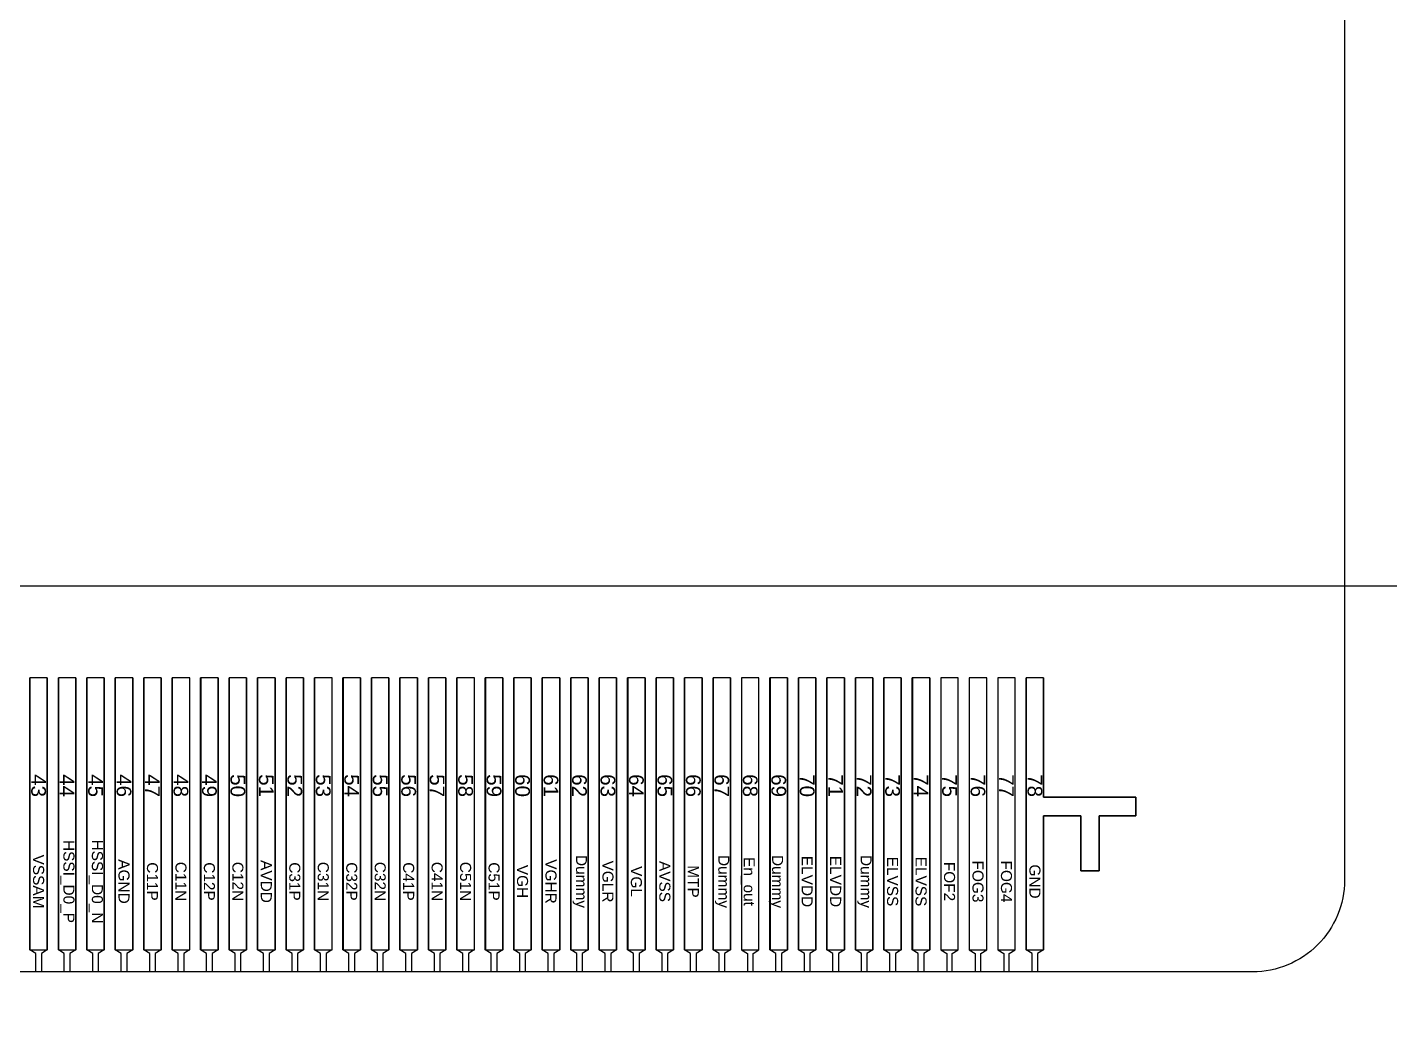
# Model space of a CAD drawing. Header units: millimetres. Extents: x 1773 to 2105, y 395 to 649.
# Drawn here: x 1842.58 to 1850, y 500.42 to 505.81 of the extents above; entities that cross this region are included whole.
import ezdxf
from ezdxf.enums import TextEntityAlignment as Align

# ---------------------------------------------------------------- set-up
doc = ezdxf.new("R2010")
doc.units = ezdxf.units.MM
for name, color, linetype in [('01 Copper', 3, 'Continuous'), ('06 Cutline', 4, 'Continuous'), ('13 OL no.', 190, 'Continuous'), ('14 OL name', 220, 'Continuous'), ('DST', 253, 'Continuous')]:
    doc.layers.add(name, color=color, linetype=linetype)
doc.layers.add('FPC', color=40, linetype='Continuous', lineweight=20)
doc.styles.add('MBC_Arial_Font', font='arial.ttf')

# ---------------------------------------------------------------- blocks, each defined once
blk = doc.blocks.new('et')
at = {"layer": '01 Copper', "color": 2}
for points in [[(1741.0317, 477.3278), (1741.0317, 477.4278), (1740.9992, 477.4478), (1740.9992, 478.9278)], [(1741.0942, 478.9278), (1741.0942, 477.4478), (1741.0617, 477.4278), (1741.0617, 477.3278)], [(1741.1867, 477.3278), (1741.1867, 477.4278), (1741.1542, 477.4478), (1741.1542, 478.9278)], [(1741.2492, 478.9278), (1741.2492, 477.4478), (1741.2167, 477.4278), (1741.2167, 477.3278)], [(1741.4965, 477.3278), (1741.4965, 477.4278), (1741.464, 477.4478), (1741.464, 478.9278)], [(1741.559, 478.9278), (1741.559, 477.4478), (1741.5265, 477.4278), (1741.5265, 477.3278)], [(1741.8064, 477.3278), (1741.8064, 477.4278), (1741.7739, 477.4478), (1741.7739, 478.9278)], [(1741.8689, 478.9278), (1741.8689, 477.4478), (1741.8364, 477.4278), (1741.8364, 477.3278)], [(1742.4262, 477.3278), (1742.4262, 477.4278), (1742.3937, 477.4478), (1742.3937, 478.9278)], [(1742.4887, 478.9278), (1742.4887, 477.4478), (1742.4562, 477.4278), (1742.4562, 477.3278)], [(1743.0459, 477.3278), (1743.0459, 477.4278), (1743.0134, 477.4478), (1743.0134, 478.9278)], [(1743.1084, 478.9278), (1743.1084, 477.4478), (1743.0759, 477.4278), (1743.0759, 477.3278)], [(1743.6657, 477.3278), (1743.6657, 477.4278), (1743.6332, 477.4478), (1743.6332, 478.9278)], [(1743.7282, 478.9278), (1743.7282, 477.4478), (1743.6957, 477.4278), (1743.6957, 477.3278)], [(1744.2854, 477.3278), (1744.2854, 477.4278), (1744.2529, 477.4478), (1744.2529, 478.9278)], [(1744.3479, 478.9278), (1744.3479, 477.4478), (1744.3154, 477.4278), (1744.3154, 477.3278)], [(1744.8727, 478.9278), (1744.8727, 477.4478), (1744.9052, 477.4278), (1744.9052, 477.3278)], [(1744.9352, 477.3278), (1744.9352, 477.4278), (1744.9677, 477.4478), (1744.9677, 478.9278)], [(1745.5249, 477.3278), (1745.5249, 477.4278), (1745.4924, 477.4478), (1745.4924, 478.9278)], [(1745.5874, 478.9278), (1745.5874, 477.4478), (1745.5549, 477.4278), (1745.5549, 477.3278)]]:
    blk.add_lwpolyline(points, dxfattribs=at)
at = {"layer": '01 Copper', "color": 141, "true_color": 0xadddf7}
for points in [[(1741.3416, 477.3278), (1741.3416, 477.4278), (1741.3091, 477.4478), (1741.3091, 478.9278)], [(1741.4041, 478.9278), (1741.4041, 477.4478), (1741.3716, 477.4278), (1741.3716, 477.3278)], [(1741.9613, 477.3278), (1741.9613, 477.4278), (1741.9288, 477.4478), (1741.9288, 478.9278)], [(1742.0238, 478.9278), (1742.0238, 477.4478), (1741.9913, 477.4278), (1741.9913, 477.3278)], [(1742.5811, 477.3278), (1742.5811, 477.4278), (1742.5486, 477.4478), (1742.5486, 478.9278)], [(1742.6436, 478.9278), (1742.6436, 477.4478), (1742.6111, 477.4278), (1742.6111, 477.3278)], [(1743.2008, 477.3278), (1743.2008, 477.4278), (1743.1683, 477.4478), (1743.1683, 478.9278)], [(1743.2633, 478.9278), (1743.2633, 477.4478), (1743.2308, 477.4278), (1743.2308, 477.3278)], [(1743.8206, 477.3278), (1743.8206, 477.4278), (1743.7881, 477.4478), (1743.7881, 478.9278)], [(1743.8831, 478.9278), (1743.8831, 477.4478), (1743.8506, 477.4278), (1743.8506, 477.3278)], [(1744.4403, 477.3278), (1744.4403, 477.4278), (1744.4078, 477.4478), (1744.4078, 478.9278)], [(1744.5028, 478.9278), (1744.5028, 477.4478), (1744.4703, 477.4278), (1744.4703, 477.3278)], [(1745.0601, 477.3278), (1745.0601, 477.4278), (1745.0276, 477.4478), (1745.0276, 478.9278)], [(1745.1226, 478.9278), (1745.1226, 477.4478), (1745.0901, 477.4278), (1745.0901, 477.3278)], [(1745.9572, 478.9278), (1745.9572, 477.4478), (1745.9897, 477.4278), (1745.9897, 477.3278)], [(1746.0197, 477.3278), (1746.0197, 477.4278), (1746.0522, 477.4478), (1746.0522, 478.9278)], [(1746.1122, 478.9278), (1746.1122, 477.4478), (1746.1447, 477.4278), (1746.1447, 477.3278)], [(1746.1747, 477.3278), (1746.1747, 477.4278), (1746.2072, 477.4478), (1746.2072, 478.9278)]]:
    blk.add_lwpolyline(points, dxfattribs=at)
at = {"layer": '01 Copper', "color": 6}
for points in [[(1741.6515, 477.3278), (1741.6515, 477.4278), (1741.619, 477.4478), (1741.619, 478.9278)], [(1741.714, 478.9278), (1741.714, 477.4478), (1741.6815, 477.4278), (1741.6815, 477.3278)], [(1742.2712, 477.3278), (1742.2712, 477.4278), (1742.2387, 477.4478), (1742.2387, 478.9278)], [(1742.3337, 478.9278), (1742.3337, 477.4478), (1742.3012, 477.4278), (1742.3012, 477.3278)], [(1742.891, 477.3278), (1742.891, 477.4278), (1742.8585, 477.4478), (1742.8585, 478.9278)], [(1742.9535, 478.9278), (1742.9535, 477.4478), (1742.921, 477.4278), (1742.921, 477.3278)], [(1743.5107, 477.3278), (1743.5107, 477.4278), (1743.4782, 477.4478), (1743.4782, 478.9278)], [(1743.5732, 478.9278), (1743.5732, 477.4478), (1743.5407, 477.4278), (1743.5407, 477.3278)], [(1744.1305, 477.3278), (1744.1305, 477.4278), (1744.098, 477.4478), (1744.098, 478.9278)], [(1744.193, 478.9278), (1744.193, 477.4478), (1744.1605, 477.4278), (1744.1605, 477.3278)], [(1744.7502, 477.3278), (1744.7502, 477.4278), (1744.7177, 477.4478), (1744.7177, 478.9278)], [(1744.8127, 478.9278), (1744.8127, 477.4478), (1744.7802, 477.4278), (1744.7802, 477.3278)], [(1746.4545, 477.3278), (1746.4545, 477.4278), (1746.422, 477.4478), (1746.422, 478.9278)], [(1746.517, 478.9278), (1746.517, 478.2778), (1747.0194, 478.2778), (1747.0194, 478.1778), (1746.8194, 478.1778), (1746.8194, 477.8778), (1746.7194, 477.8778), (1746.7194, 478.1778), (1746.517, 478.1778), (1746.517, 477.4478), (1746.4845, 477.4278), (1746.4845, 477.3278)]]:
    blk.add_lwpolyline(points, dxfattribs=at)
at = {"layer": '01 Copper', "color": 4}
for points in [[(1742.1163, 477.3278), (1742.1163, 477.4278), (1742.0838, 477.4478), (1742.0838, 478.9278)], [(1742.1788, 478.9278), (1742.1788, 477.4478), (1742.1463, 477.4278), (1742.1463, 477.3278)], [(1742.736, 477.3278), (1742.736, 477.4278), (1742.7035, 477.4478), (1742.7035, 478.9278)], [(1742.7985, 478.9278), (1742.7985, 477.4478), (1742.766, 477.4278), (1742.766, 477.3278)], [(1743.3558, 477.3278), (1743.3558, 477.4278), (1743.3233, 477.4478), (1743.3233, 478.9278)], [(1743.4183, 478.9278), (1743.4183, 477.4478), (1743.3858, 477.4278), (1743.3858, 477.3278)], [(1743.9755, 477.3278), (1743.9755, 477.4278), (1743.943, 477.4478), (1743.943, 478.9278)], [(1744.038, 478.9278), (1744.038, 477.4478), (1744.0055, 477.4278), (1744.0055, 477.3278)], [(1744.5953, 477.3278), (1744.5953, 477.4278), (1744.5628, 477.4478), (1744.5628, 478.9278)], [(1744.6578, 478.9278), (1744.6578, 477.4478), (1744.6253, 477.4278), (1744.6253, 477.3278)], [(1745.215, 477.3278), (1745.215, 477.4278), (1745.1825, 477.4478), (1745.1825, 478.9278)], [(1745.2775, 478.9278), (1745.2775, 477.4478), (1745.245, 477.4278), (1745.245, 477.3278)], [(1745.37, 477.3278), (1745.37, 477.4278), (1745.3375, 477.4478), (1745.3375, 478.9278)], [(1745.4325, 478.9278), (1745.4325, 477.4478), (1745.4, 477.4278), (1745.4, 477.3278)], [(1745.6799, 477.3278), (1745.6799, 477.4278), (1745.6474, 477.4478), (1745.6474, 478.9278)], [(1745.7424, 478.9278), (1745.7424, 477.4478), (1745.7099, 477.4278), (1745.7099, 477.3278)], [(1745.8348, 477.3278), (1745.8348, 477.4278), (1745.8023, 477.4478), (1745.8023, 478.9278)], [(1745.8973, 478.9278), (1745.8973, 477.4478), (1745.8648, 477.4278), (1745.8648, 477.3278)], [(1746.2671, 478.9278), (1746.2671, 477.4478), (1746.2996, 477.4278), (1746.2996, 477.3278)], [(1746.3296, 477.3278), (1746.3296, 477.4278), (1746.3621, 477.4478), (1746.3621, 478.9278)]]:
    blk.add_lwpolyline(points, dxfattribs=at)
at = {"layer": '06 Cutline', "color": 4, "linetype": 'Continuous'}
blk.add_lwpolyline([(1746.2544, 487.5591, 0.198912), (1746.4009, 487.2056), (1747.8615, 485.7449), (1747.9859, 485.5933), (1748.0783, 485.4205), (1748.1352, 485.2329), (1748.1544, 485.0378), (1748.1544, 477.8278, -0.414214), (1747.6544, 477.3278), (1733.3544, 477.3278, -0.414214)], format="xyb", dxfattribs=at)
at = {"layer": 'DST', "ltscale": 0.1}
for p, q in [((1741.0942, 478.9278), (1740.9992, 478.9278)), ((1741.2492, 478.9278), (1741.1542, 478.9278)), ((1741.4041, 478.9278), (1741.3091, 478.9278)), ((1741.559, 478.9278), (1741.464, 478.9278)), ((1741.714, 478.9278), (1741.619, 478.9278)), ((1741.8689, 478.9278), (1741.7739, 478.9278)), ((1742.0238, 478.9278), (1741.9288, 478.9278)), ((1742.1788, 478.9278), (1742.0838, 478.9278)), ((1742.3337, 478.9278), (1742.2387, 478.9278)), ((1742.4887, 478.9278), (1742.3937, 478.9278)), ((1742.6436, 478.9278), (1742.5486, 478.9278)), ((1742.7985, 478.9278), (1742.7035, 478.9278)), ((1742.9535, 478.9278), (1742.8585, 478.9278)), ((1743.1084, 478.9278), (1743.0134, 478.9278)), ((1743.2633, 478.9278), (1743.1683, 478.9278)), ((1743.4183, 478.9278), (1743.3233, 478.9278)), ((1743.5732, 478.9278), (1743.4782, 478.9278)), ((1743.7282, 478.9278), (1743.6332, 478.9278)), ((1743.8831, 478.9278), (1743.7881, 478.9278)), ((1744.038, 478.9278), (1743.943, 478.9278)), ((1744.193, 478.9278), (1744.098, 478.9278)), ((1744.3479, 478.9278), (1744.2529, 478.9278)), ((1744.5028, 478.9278), (1744.4078, 478.9278)), ((1744.6578, 478.9278), (1744.5628, 478.9278)), ((1744.8127, 478.9278), (1744.7177, 478.9278)), ((1744.9677, 478.9278), (1744.8727, 478.9278)), ((1745.1226, 478.9278), (1745.0276, 478.9278)), ((1745.2775, 478.9278), (1745.1825, 478.9278)), ((1745.4325, 478.9278), (1745.3375, 478.9278)), ((1745.5874, 478.9278), (1745.4924, 478.9278)), ((1745.7424, 478.9278), (1745.6474, 478.9278)), ((1745.8973, 478.9278), (1745.8023, 478.9278)), ((1746.0522, 478.9278), (1745.9572, 478.9278)), ((1746.2072, 478.9278), (1746.1122, 478.9278)), ((1746.3621, 478.9278), (1746.2671, 478.9278)), ((1746.517, 478.9278), (1746.422, 478.9278))]:
    blk.add_line(p, q, dxfattribs=at)
at = {"layer": '13 OL no.', "style": 'MBC_Arial_Font'}
for s, p in [('43', (1741.0467, 478.3414)), ('44', (1741.2017, 478.3414)), ('45', (1741.3566, 478.3414)), ('46', (1741.5115, 478.3414)), ('47', (1741.6665, 478.3414)), ('48', (1741.8214, 478.3414)), ('49', (1741.9763, 478.3414)), ('50', (1742.1313, 478.3414)), ('51', (1742.2862, 478.3414)), ('52', (1742.4412, 478.3414)), ('53', (1742.5961, 478.3414)), ('54', (1742.751, 478.3414)), ('55', (1742.906, 478.3414)), ('56', (1743.0609, 478.3414)), ('57', (1743.2158, 478.3414)), ('58', (1743.3708, 478.3414)), ('59', (1743.5257, 478.3414)), ('60', (1743.6807, 478.3414)), ('61', (1743.8356, 478.3414)), ('62', (1743.9905, 478.3414)), ('63', (1744.1455, 478.3414)), ('64', (1744.3004, 478.3414)), ('65', (1744.4553, 478.3414)), ('66', (1744.6103, 478.3414)), ('67', (1744.7652, 478.3414)), ('68', (1744.9202, 478.3414)), ('69', (1745.0751, 478.3414)), ('70', (1745.23, 478.3414)), ('71', (1745.385, 478.3414)), ('72', (1745.5399, 478.3414)), ('73', (1745.6949, 478.3414)), ('74', (1745.8498, 478.3414)), ('75', (1746.0047, 478.3414)), ('76', (1746.1597, 478.3414)), ('77', (1746.3146, 478.3414)), ('78', (1746.4695, 478.3414))]:
    blk.add_text(s, height=0.08, rotation=270, dxfattribs=at).set_placement(p, align=Align.MIDDLE_CENTER)
at = {"layer": '14 OL name', "style": 'MBC_Arial_Font'}
for s, p in [('HSSI_D0_P', (1741.2117, 477.8194)), ('HSSI_D0_N', (1741.3667, 477.8194)), ('VSSAM', (1741.0467, 477.8194)), ('Dummy', (1744.0016, 477.8194)), ('Dummy', (1744.7762, 477.8194)), ('Dummy', (1745.0692, 477.8194)), ('ELVDD', (1745.23, 477.8194)), ('ELVDD', (1745.385, 477.8194)), ('Dummy', (1745.5509, 477.8194)), ('AGND', (1741.5115, 477.8194)), ('C11P', (1741.6665, 477.8194)), ('C11N', (1741.8214, 477.8194)), ('C12P', (1741.9763, 477.8194)), ('C12N', (1742.1313, 477.8194)), ('AVDD', (1742.2862, 477.8194)), ('C31P', (1742.4411, 477.8194)), ('C31N', (1742.5961, 477.8194)), ('C32P', (1742.751, 477.8194)), ('C32N', (1742.906, 477.8194)), ('C41P', (1743.0609, 477.8194)), ('C41N', (1743.2158, 477.8194)), ('C51N', (1743.3708, 477.8194)), ('C51P', (1743.5257, 477.8194)), ('VGH', (1743.6807, 477.8194)), ('VGHR', (1743.8356, 477.8194)), ('VGLR', (1744.1455, 477.8194)), ('VGL', (1744.3004, 477.8194)), ('AVSS', (1744.4553, 477.8194)), ('MTP', (1744.6103, 477.8194)), ('En_out', (1744.9146, 477.8194)), ('ELVSS', (1745.6949, 477.8194)), ('ELVSS', (1745.8498, 477.8194)), ('FOF2', (1746.0047, 477.8194)), ('FOG3', (1746.1597, 477.8194)), ('FOG4', (1746.3146, 477.8194)), ('GND', (1746.4695, 477.8194))]:
    blk.add_text(s, height=0.06, rotation=270, dxfattribs=at).set_placement(p, align=Align.MIDDLE_CENTER)
blk = doc.blocks.new('A$C3C612FFF')
at = {"layer": '01 Copper', "color": 141, "true_color": 0xadddf7}
for points in [[(7.1048, 1.4815), (7.0098, 1.4815), (7.0098, 0.0015), (7.1048, 0.0015)], [(7.2597, 1.4815), (7.1647, 1.4815), (7.1647, 0.0015), (7.2597, 0.0015)], [(7.4147, 1.4815), (7.3197, 1.4815), (7.3197, 0.0015), (7.4147, 0.0015)], [(7.5696, 1.4815), (7.4746, 1.4815), (7.4746, 0.0015), (7.5696, 0.0015)], [(7.7245, 1.4815), (7.6295, 1.4815), (7.6295, 0.0015), (7.7245, 0.0015)], [(7.8795, 1.4815), (7.7845, 1.4815), (7.7845, 0.0015), (7.8795, 0.0015)], [(8.0344, 1.4815), (7.9394, 1.4815), (7.9394, 0.0015), (8.0344, 0.0015)], [(8.1893, 1.4815), (8.0943, 1.4815), (8.0943, 0.0015), (8.1893, 0.0015)], [(8.3443, 1.4815), (8.2493, 1.4815), (8.2493, 0.0015), (8.3443, 0.0015)], [(8.4992, 1.4815), (8.4042, 1.4815), (8.4042, 0.0015), (8.4992, 0.0015)], [(8.6542, 1.4815), (8.5592, 1.4815), (8.5592, 0.0015), (8.6542, 0.0015)], [(8.8091, 1.4815), (8.7141, 1.4815), (8.7141, 0.0015), (8.8091, 0.0015)], [(8.964, 1.4815), (8.869, 1.4815), (8.869, 0.0015), (8.964, 0.0015)], [(9.119, 1.4815), (9.024, 1.4815), (9.024, 0.0015), (9.119, 0.0015)], [(9.2739, 1.4815), (9.1789, 1.4815), (9.1789, 0.0015), (9.2739, 0.0015)], [(9.4289, 1.4815), (9.3339, 1.4815), (9.3339, 0.0015), (9.4289, 0.0015)], [(9.5838, 1.4815), (9.4888, 1.4815), (9.4888, 0.0015), (9.5838, 0.0015)], [(9.7387, 1.4815), (9.6437, 1.4815), (9.6437, 0.0015), (9.7387, 0.0015)], [(9.8937, 1.4815), (9.7987, 1.4815), (9.7987, 0.0015), (9.8937, 0.0015)], [(10.0486, 1.4815), (9.9536, 1.4815), (9.9536, 0.0015), (10.0486, 0.0015)], [(10.2035, 1.4815), (10.1085, 1.4815), (10.1085, 0.0015), (10.2035, 0.0015)], [(10.3585, 1.4815), (10.2635, 1.4815), (10.2635, 0.0015), (10.3585, 0.0015)], [(10.5134, 1.4815), (10.4184, 1.4815), (10.4184, 0.0015), (10.5134, 0.0015)], [(10.6684, 1.4815), (10.5734, 1.4815), (10.5734, 0.0015), (10.6684, 0.0015)], [(10.8233, 1.4815), (10.7283, 1.4815), (10.7283, 0.0015), (10.8233, 0.0015)], [(10.9782, 0.0015), (10.9782, 1.4815), (10.8832, 1.4815), (10.8832, 0.0015)], [(11.1332, 1.4815), (11.0382, 1.4815), (11.0382, 0.0015), (11.1332, 0.0015)], [(11.2881, 1.4815), (11.1931, 1.4815), (11.1931, 0.0015), (11.2881, 0.0015)], [(11.443, 1.4815), (11.348, 1.4815), (11.348, 0.0015), (11.443, 0.0015)], [(11.598, 1.4815), (11.503, 1.4815), (11.503, 0.0015), (11.598, 0.0015)], [(11.7529, 1.4815), (11.6579, 1.4815), (11.6579, 0.0015), (11.7529, 0.0015)], [(11.9079, 1.4815), (11.8129, 1.4815), (11.8129, 0.0015), (11.9079, 0.0015)], [(12.0628, 0.0015), (12.0628, 1.4815), (11.9678, 1.4815), (11.9678, 0.0015)], [(12.2177, 0.0015), (12.2177, 1.4815), (12.1227, 1.4815), (12.1227, 0.0015)], [(12.2777, 0.0015), (12.3727, 0.0015), (12.3727, 1.4815), (12.2777, 1.4815)], [(12.5276, 0.0015), (12.5276, 0.7315), (12.73, 0.7315), (12.73, 0.4315), (12.83, 0.4315), (12.83, 0.7315), (13.03, 0.7315), (13.03, 0.8315), (12.5276, 0.8315), (12.5276, 1.4815), (12.4326, 1.4815), (12.4326, 0.0015)]]:
    blk.add_lwpolyline(points, close=True, dxfattribs=at)
at = {"layer": '13 OL no.', "style": 'MBC_Arial_Font'}
for s, p in [('43', (7.0573, 0.8951)), ('44', (7.2122, 0.8951)), ('45', (7.3672, 0.8951)), ('46', (7.5221, 0.8951)), ('47', (7.677, 0.8951)), ('48', (7.832, 0.8951)), ('49', (7.9869, 0.8951)), ('50', (8.1418, 0.8951)), ('51', (8.2968, 0.8951)), ('52', (8.4517, 0.8951)), ('53', (8.6067, 0.8951)), ('54', (8.7616, 0.8951)), ('55', (8.9165, 0.8951)), ('56', (9.0715, 0.8951)), ('57', (9.2264, 0.8951)), ('58', (9.3814, 0.8951)), ('59', (9.5363, 0.8951)), ('60', (9.6912, 0.8951)), ('61', (9.8462, 0.8951)), ('62', (10.0011, 0.8951)), ('63', (10.156, 0.8951)), ('64', (10.311, 0.8951)), ('65', (10.4659, 0.8951)), ('66', (10.6209, 0.8951)), ('67', (10.7758, 0.8951)), ('68', (10.9307, 0.8951)), ('69', (11.0857, 0.8951)), ('70', (11.2406, 0.8951)), ('71', (11.3955, 0.8951)), ('72', (11.5505, 0.8951)), ('73', (11.7054, 0.8951)), ('74', (11.8604, 0.8951)), ('75', (12.0153, 0.8951)), ('76', (12.1702, 0.8951)), ('77', (12.3252, 0.8951)), ('78', (12.4801, 0.8951))]:
    blk.add_text(s, height=0.08, rotation=270, dxfattribs=at).set_placement(p, align=Align.MIDDLE_CENTER)
at = {"layer": '14 OL name', "style": 'MBC_Arial_Font'}
for s, p in [('HSSI_D0_N', (7.3772, 0.3731)), ('VSSAM', (7.0573, 0.3731)), ('HSSI_D0_P', (7.2223, 0.3731)), ('AGND', (7.5221, 0.3731)), ('C11P', (7.677, 0.3731)), ('C11N', (7.832, 0.3731)), ('C12P', (7.9869, 0.3731)), ('C12N', (8.1418, 0.3731)), ('AVDD', (8.2968, 0.3731)), ('C31P', (8.4517, 0.3731)), ('C31N', (8.6066, 0.3731)), ('C32P', (8.7616, 0.3731)), ('C32N', (8.9165, 0.3731)), ('C41P', (9.0715, 0.3731)), ('C41N', (9.2264, 0.3731)), ('C51N', (9.3814, 0.3731)), ('C51P', (9.5363, 0.3731)), ('VGH', (9.6912, 0.3731)), ('VGHR', (9.8462, 0.3731)), ('Dummy', (10.0121, 0.3731)), ('VGLR', (10.156, 0.3731)), ('VGL', (10.311, 0.3731)), ('AVSS', (10.4659, 0.3731)), ('MTP', (10.6209, 0.3731)), ('Dummy', (10.7868, 0.3731)), ('En_out', (10.9252, 0.3731)), ('Dummy', (11.0798, 0.3731)), ('ELVDD', (11.2406, 0.3731)), ('ELVDD', (11.3955, 0.3731)), ('Dummy', (11.5615, 0.3731)), ('ELVSS', (11.7054, 0.3731)), ('ELVSS', (11.8604, 0.3731)), ('FOF2', (12.0153, 0.3731)), ('FOG3', (12.1702, 0.3731)), ('FOG4', (12.3252, 0.3731)), ('GND', (12.4801, 0.3731))]:
    blk.add_text(s, height=0.06, rotation=270, dxfattribs=at).set_placement(p, align=Align.MIDDLE_CENTER)

msp = doc.modelspace()

# ---------------------------------------------------------------- linework, layer by layer
at = {"layer": 'FPC', "ltscale": 0.1}
msp.add_lwpolyline([(1822.1536, 484.3815), (1857.411, 484.3815, 0.414214), (1857.911, 484.8815), (1857.911, 501.767, 0.414214), (1856.911, 502.767), (1823.1536, 502.767, 0.414214), (1822.1536, 501.767), (1822.1536, 484.3815)], format="xyb", dxfattribs=at)

# ---------------------------------------------------------------- block references
at = {"layer": 'DST'}
msp.add_blockref('et', (101.5943, 23.3392), dxfattribs=at)
at = {"layer": 'FPC', "ltscale": 0.1}
msp.add_blockref('A$C3C612FFF', (1835.5838, 500.7855), dxfattribs=at)

doc.saveas('drawing.dxf')
